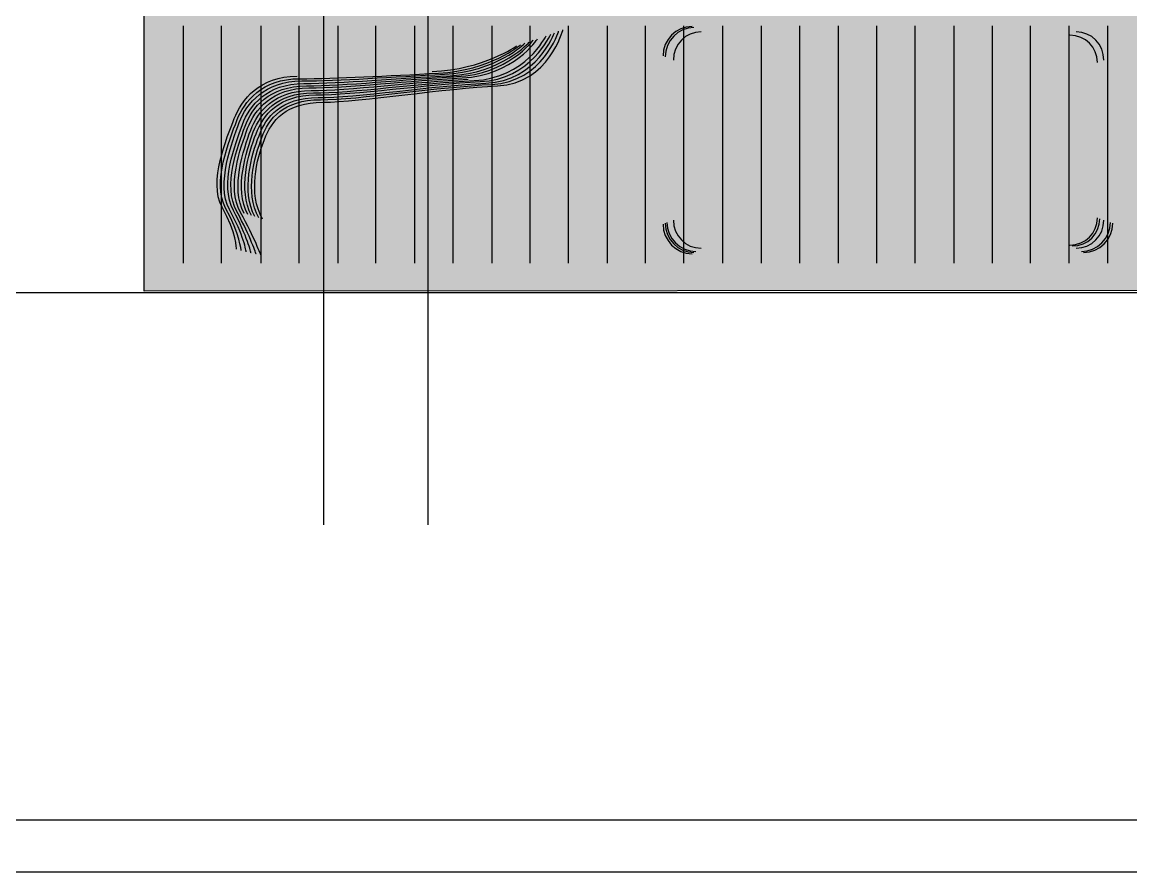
# Model space of a CAD drawing. Header units: millimetres. Extents: x 1111 to 1333, y -447 to -319.
# Drawn here: x 1291.5543 to 1291.7824, y -439.3184 to -439.1436 of the extents above; entities that cross this region are included whole.
import ezdxf

# ---------------------------------------------------------------- set-up
doc = ezdxf.new("R2010")
doc.units = ezdxf.units.MM

# ---------------------------------------------------------------- blocks, each defined once
blk = doc.blocks.new('scanne')
at = {"transparency": 33554559}
h = blk.add_hatch(color=256, dxfattribs=at)
h.paths.add_polyline_path([(0.08704, 3.7763), (0.14931, 3.78916), (0.16377, 3.80358), (0.40049, 3.8236), (0.41477, 3.83806), (0.54697, 3.83806), (0.55413, 3.83081), (0.77561, 3.83857)], flags=0)
h.paths.add_polyline_path([(0.80813, 3.86343), (0.81265, 3.86343), (1.43411, 3.86343)], flags=0)
h.paths.add_polyline_path([(1.45455, 3.85836, 0.001326), (1.47093, 3.83861)], flags=0)
h.paths.add_polyline_path([(1.47093, 3.83861), (1.69241, 3.83081), (1.69962, 3.83806), (1.83177, 3.83806), (1.84614, 3.8236), (2.08281, 3.80362), (2.09718, 3.78916), (2.15959, 3.77634), (2.15959, 3.77123)], flags=0)
h.paths.add_polyline_path([(2.16018, 3.77114), (2.16045, 3.77114)], flags=0)
h.paths.add_polyline_path([(2.30963, 3.59136, 0.082905), (2.26935, 3.68757)], flags=0)
h.paths.add_polyline_path([(2.3412, 3.39707, 0.003319), (2.33828, 3.41992)], flags=0)
h.paths.add_polyline_path([(2.35557, 3.31582, 0.015065), (2.34959, 3.36431)], flags=0)
h.paths.add_polyline_path([(2.35871, 3.26947, 0.011088), (2.35557, 3.31582)], flags=0)
h.paths.add_polyline_path([(2.35297, 3.23257), (-0.10465, 3.23257)], flags=0)
h.paths.add_polyline_path([(-0.10816, 3.31646, 0.011774), (-0.11058, 3.27034)], flags=0)
h.paths.add_polyline_path([(-0.10241, 3.36714, 0.017176), (-0.10816, 3.31646)], flags=0)
h.paths.add_polyline_path([(-0.09156, 3.42179, 0.003637), (-0.0948, 3.39679)], flags=0)
h.paths.add_polyline_path([(-0.02368, 3.6862, 0.081489), (-0.06309, 3.59127)], flags=0)
h.paths.add_polyline_path([(0.08335, 3.77046, 0.002948), (0.08549, 3.77087)], flags=0)
h = blk.add_hatch(color=256, dxfattribs=at)
h.paths.add_polyline_path([(0.08704, 3.7763), (0.14931, 3.78911), (0.16377, 3.80358), (0.40049, 3.8236), (0.41481, 3.83806), (0.54697, 3.83806), (0.55413, 3.83081), (0.77556, 3.83857)], flags=0)
h.paths.add_polyline_path([(0.80813, 3.86343), (0.81242, 3.86343), (1.43452, 3.86343)], flags=0)
h.paths.add_polyline_path([(1.4546, 3.85836, 0.002334), (1.47093, 3.83861)], flags=0)
h.paths.add_polyline_path([(1.47093, 3.83861), (1.69241, 3.83081), (1.69966, 3.83806), (1.83177, 3.83806), (1.84614, 3.8236), (2.08281, 3.80362), (2.09718, 3.78911), (2.15959, 3.77634), (2.15959, 3.77119)], flags=0)
h.paths.add_polyline_path([(2.16018, 3.7711), (2.16045, 3.7711)], flags=0)
h.paths.add_polyline_path([(2.30735, 3.59209, 0.081748), (2.2678, 3.68748)], flags=0)
h.paths.add_polyline_path([(2.33819, 3.39949, 0.004455), (2.33536, 3.42216)], flags=0)
h.paths.add_polyline_path([(2.35256, 3.31892, 0.013795), (2.34599, 3.36696)], flags=0)
h.paths.add_polyline_path([(2.35579, 3.27298, 0.014331), (2.35256, 3.31892)], flags=0)
h.paths.add_polyline_path([(2.34868, 3.23727), (-0.1005, 3.23727)], flags=0)
h.paths.add_polyline_path([(-0.1052, 3.31947, 0.016798), (-0.1078, 3.27371)], flags=0)
h.paths.add_polyline_path([(-0.0989, 3.36951, 0.013484), (-0.1052, 3.31947)], flags=0)
h.paths.add_polyline_path([(-0.08868, 3.42385, 0.00338), (-0.09174, 3.39903)], flags=0)
h.paths.add_polyline_path([(-0.02199, 3.68624, 0.079192), (-0.06072, 3.59204)], flags=0)
h.paths.add_polyline_path([(0.08558, 3.77082, 0.022003), (0.08344, 3.77041)], flags=0)
h = blk.add_hatch(color=256, dxfattribs=at)
h.paths.add_polyline_path([(0.08704, 3.7763), (0.14931, 3.78911), (0.16377, 3.80362), (0.40049, 3.82365), (0.41477, 3.83811), (0.54697, 3.83811), (0.55408, 3.83081), (0.77556, 3.83852)], flags=0)
h.paths.add_polyline_path([(0.79262, 3.85896, 0.003434), (0.77556, 3.83852)], flags=0)
h.paths.add_polyline_path([(0.80809, 3.86343), (0.81224, 3.86343), (1.43494, 3.86343)], flags=0)
h.paths.add_polyline_path([(1.45455, 3.85836, 0.001326), (1.47093, 3.83861)], flags=0)
h.paths.add_polyline_path([(1.47093, 3.83861), (1.69241, 3.83081), (1.69962, 3.83811), (1.83177, 3.83811), (1.84614, 3.82365), (2.08277, 3.80367), (2.09718, 3.78911), (2.15959, 3.77634), (2.15959, 3.77119)], flags=0)
h.paths.add_polyline_path([(2.30502, 3.59286, 0.080099), (2.26615, 3.68739)], flags=0)
h.paths.add_polyline_path([(2.33513, 3.40195, 0.000529), (2.33244, 3.42444)], flags=0)
h.paths.add_polyline_path([(2.35287, 3.2765, 0.017762), (2.34954, 3.32203)], flags=0)
h.paths.add_polyline_path([(2.34434, 3.24201), (-0.09644, 3.24201)], flags=0)
h.paths.add_polyline_path([(-0.10228, 3.32257, 0.018665), (-0.10506, 3.27723)], flags=0)
h.paths.add_polyline_path([(-0.09539, 3.37189, 0.012848), (-0.10228, 3.32257)], flags=0)
h.paths.add_polyline_path([(-0.0203, 3.68629, 0.077046), (-0.05839, 3.59282)], flags=0)
h = blk.add_hatch(color=256, dxfattribs=at)
h.paths.add_polyline_path([(0.08709, 3.7763), (0.14926, 3.78911), (0.16377, 3.80362), (0.40049, 3.8236), (0.41477, 3.83811), (0.54697, 3.83811), (0.55408, 3.83076), (0.77556, 3.83852)], flags=0)
h.paths.add_polyline_path([(0.80809, 3.86338), (0.81201, 3.86338), (1.43539, 3.86338)], flags=0)
h.paths.add_polyline_path([(1.4546, 3.85836, 0.002352), (1.47097, 3.83861)], flags=0)
h.paths.add_polyline_path([(1.47097, 3.83861), (1.69241, 3.83076), (1.69962, 3.83811), (1.83177, 3.83811), (1.84619, 3.8236), (2.08277, 3.80362), (2.09723, 3.78911), (2.15963, 3.77634), (2.15963, 3.77119)], flags=0)
h.paths.add_polyline_path([(2.30274, 3.59359, 0.078674), (2.2646, 3.68729)], flags=0)
h.paths.add_polyline_path([(2.33207, 3.40437, 0.003031), (2.32952, 3.42672)], flags=0)
h.paths.add_polyline_path([(2.35, 3.28001, 0.021283), (2.34653, 3.32513)], flags=0)
h.paths.add_polyline_path([(2.34006, 3.24671), (-0.09229, 3.24671)], flags=0)
h.paths.add_polyline_path([(-0.09931, 3.32558, 0.023905), (-0.10223, 3.2806)], flags=0)
h.paths.add_polyline_path([(-0.0828, 3.428, 0.001839), (-0.08572, 3.40336)], flags=0)
h.paths.add_polyline_path([(-0.01857, 3.68634, 0.075105), (-0.05602, 3.59355)], flags=0)
h.paths.add_polyline_path([(0.08668, 3.77105, 0.007381), (0.08576, 3.77087)], flags=0)
h = blk.add_hatch(color=256, dxfattribs=at)
h.paths.add_polyline_path([(0.08709, 3.7763), (0.14931, 3.78911), (0.16377, 3.80362), (0.40049, 3.8236), (0.41477, 3.83811), (0.54697, 3.83811), (0.55413, 3.83076), (0.77556, 3.83847)], flags=0)
h.paths.add_polyline_path([(0.80813, 3.86338), (0.81183, 3.86338), (1.43585, 3.86338)], flags=0)
h.paths.add_polyline_path([(1.4546, 3.85832, 0.002373), (1.47097, 3.83861)], flags=0)
h.paths.add_polyline_path([(1.47097, 3.83861), (1.69245, 3.83076), (1.69962, 3.83811), (1.83177, 3.83811), (1.84619, 3.8236), (2.08277, 3.80362), (2.09723, 3.78911), (2.15963, 3.7763), (2.15963, 3.77114)], flags=0)
h.paths.add_polyline_path([(2.30046, 3.59437, 0.077016), (2.26305, 3.6872)], flags=0)
h.paths.add_polyline_path([(2.32906, 3.40678, 0.001873), (2.32664, 3.429)], flags=0)
h.paths.add_polyline_path([(2.34708, 3.28352, 0.02572), (2.34357, 3.32823)], flags=0)
h.paths.add_polyline_path([(2.33577, 3.25141), (-0.08814, 3.25141)], flags=0)
h.paths.add_polyline_path([(-0.09639, 3.32859, 0.025156), (-0.09949, 3.28407)], flags=0)
h.paths.add_polyline_path([(-0.08266, 3.4056, 0.021711), (-0.08832, 3.37663)], flags=0)
h.paths.add_polyline_path([(-0.07988, 3.4301, 0.000981), (-0.08266, 3.4056)], flags=0)
h.paths.add_polyline_path([(-0.01688, 3.68638, 0.073096), (-0.05365, 3.59428)], flags=0)
h = blk.add_hatch(color=256, dxfattribs=at)
h.paths.add_polyline_path([(0.08709, 3.7763), (0.14926, 3.78911), (0.16377, 3.80362), (0.40049, 3.8236), (0.41477, 3.83811), (0.54697, 3.83811), (0.55408, 3.83076), (0.77556, 3.83847)], flags=0)
h.paths.add_polyline_path([(0.80809, 3.86338), (0.8116, 3.86338), (1.43626, 3.86338)], flags=0)
h.paths.add_polyline_path([(1.4546, 3.85836, 0.003227), (1.47097, 3.83866)], flags=0)
h.paths.add_polyline_path([(1.47097, 3.83866), (1.69241, 3.83076), (1.69962, 3.83811), (1.83177, 3.83811), (1.84623, 3.8236), (2.08277, 3.80367), (2.09723, 3.78911), (2.15963, 3.77634), (2.15963, 3.77114)], flags=0)
h.paths.add_polyline_path([(2.32601, 3.40925, 0.001534), (2.32368, 3.43128)], flags=0)
h.paths.add_polyline_path([(2.33166, 3.37759, 0.012734), (2.32601, 3.40925)], flags=0)
h.paths.add_polyline_path([(2.34421, 3.28708, 0.028862), (2.34056, 3.33133)], flags=0)
h.paths.add_polyline_path([(2.33143, 3.25615), (-0.08403, 3.25615)], flags=0)
h.paths.add_polyline_path([(-0.09347, 3.33165, 0.027981), (-0.09671, 3.28749)], flags=0)
h.paths.add_polyline_path([(-0.07965, 3.40779, 0.011889), (-0.08485, 3.379)], flags=0)
h.paths.add_polyline_path([(-0.07696, 3.43219, 0.0013), (-0.07965, 3.40779)], flags=0)
h.paths.add_polyline_path([(-0.01524, 3.68647, 0.071067), (-0.05128, 3.59505)], flags=0)
h = blk.add_hatch(color=256, dxfattribs=at)
h.paths.add_polyline_path([(0.08709, 3.7763), (0.14926, 3.78911), (0.16377, 3.80362), (0.40049, 3.8236), (0.41477, 3.83811), (0.54697, 3.83811), (0.55408, 3.83076), (0.77556, 3.83843)], flags=0)
h.paths.add_polyline_path([(0.80809, 3.86338), (0.81137, 3.86338), (1.43667, 3.86338)], flags=0)
h.paths.add_polyline_path([(1.47097, 3.83866), (1.69241, 3.83076), (1.69962, 3.83811), (1.83177, 3.83811), (1.84623, 3.8236), (2.08277, 3.80362), (2.09723, 3.78911), (2.15963, 3.7763), (2.15963, 3.77114)], flags=0)
h.paths.add_polyline_path([(2.16018, 3.77091), (2.16045, 3.77091)], flags=0)
h.paths.add_polyline_path([(2.32295, 3.41171, 0.002484), (2.32076, 3.43352)], flags=0)
h.paths.add_polyline_path([(2.3281, 3.38023, 0.005705), (2.32295, 3.41171)], flags=0)
h.paths.add_polyline_path([(2.34129, 3.29059, 0.032264), (2.33755, 3.33443)], flags=0)
h.paths.add_polyline_path([(2.32715, 3.26085), (-0.07992, 3.26085)], flags=0)
h.paths.add_polyline_path([(-0.09051, 3.33466, 0.030858), (-0.09397, 3.29091)], flags=0)
h.paths.add_polyline_path([(-0.07659, 3.40998, 0.008588), (-0.08129, 3.38137)], flags=0)
h.paths.add_polyline_path([(-0.07404, 3.43429, 0.00161), (-0.07659, 3.40998)], flags=0)
h.paths.add_polyline_path([(-0.01355, 3.68652, 0.069124), (-0.0489, 3.59578)], flags=0)
h = blk.add_hatch(color=256, dxfattribs=at)
h.paths.add_polyline_path([(0.08711, 3.7763), (0.14929, 3.78911), (0.16375, 3.80362), (0.40051, 3.8236), (0.41475, 3.83811), (0.54695, 3.83811), (0.55407, 3.83072), (0.77554, 3.83843)], flags=0)
h.paths.add_polyline_path([(0.80807, 3.86338), (0.81117, 3.86338), (1.43711, 3.86338)], flags=0)
h.paths.add_polyline_path([(1.45458, 3.85836, 0.003245), (1.471, 3.83866)], flags=0)
h.paths.add_polyline_path([(1.471, 3.83866), (1.69243, 3.83072), (1.6996, 3.83811), (1.83175, 3.83811), (1.84622, 3.8236), (2.08275, 3.80367), (2.09725, 3.78911), (2.15962, 3.7763), (2.15962, 3.77114)], flags=0)
h.paths.add_polyline_path([(2.31787, 3.4358, 0.00004), (2.31992, 3.41417)], flags=0)
h.paths.add_polyline_path([(2.32448, 3.38288, 0.002563), (2.31992, 3.41417)], flags=0)
h.paths.add_polyline_path([(2.3384, 3.29411, 0.034857), (2.33456, 3.33754)], flags=0)
h.paths.add_polyline_path([(2.32284, 3.26559), (-0.07579, 3.26559)], flags=0)
h.paths.add_polyline_path([(-0.08761, 3.33772, 0.033112), (-0.09116, 3.29438)], flags=0)
h.paths.add_polyline_path([(-0.0736, 3.41221, 0.001771), (-0.0778, 3.38375)], flags=0)
h.paths.add_polyline_path([(-0.0736, 3.41221, 0.003225), (-0.07114, 3.43635)], flags=0)
h = blk.add_hatch(color=256, dxfattribs=at)
h.paths.add_polyline_path([(0.08713, 3.7763), (0.14926, 3.78911), (0.16377, 3.80367), (0.40048, 3.8236), (0.41476, 3.83811), (0.54696, 3.83811), (0.55403, 3.83076), (0.77551, 3.83843)], flags=0)
h.paths.add_polyline_path([(0.80808, 3.86334), (0.811, 3.86334), (1.43758, 3.86334)], flags=0)
h.paths.add_polyline_path([(1.45459, 3.85836, 0.003269), (1.47102, 3.8387)], flags=0)
h.paths.add_polyline_path([(1.47102, 3.8387), (1.6924, 3.83076), (1.69956, 3.83811), (1.83172, 3.83811), (1.84623, 3.8236), (2.08276, 3.80367), (2.09727, 3.78911), (2.15967, 3.7763), (2.15967, 3.77114)], flags=0)
h.paths.add_polyline_path([(2.16018, 3.77087), (2.16045, 3.77087)], flags=0)
h.paths.add_polyline_path([(2.31492, 3.43808, 0.003036), (2.31688, 3.41655)], flags=0)
h.paths.add_polyline_path([(2.31688, 3.41655, 0.002787), (2.32094, 3.38557)], flags=0)
h.paths.add_polyline_path([(2.33549, 3.29762, 0.040944), (2.33152, 3.34064)], flags=0)
h.paths.add_polyline_path([(2.31852, 3.27029), (-0.07167, 3.27029)], flags=0)
h.paths.add_polyline_path([(-0.08467, 3.34077, 0.037502), (-0.08841, 3.2978)], flags=0)
h.paths.add_polyline_path([(-0.07432, 3.38612, 0.001607), (-0.07053, 3.41436)], flags=0)
h.paths.add_polyline_path([(-0.07053, 3.41436, 0.000763), (-0.0682, 3.43844)], flags=0)
h = blk.add_hatch(color=256, dxfattribs=at)
h.paths.add_polyline_path([(0.08711, 3.7763), (0.14925, 3.78911), (0.16375, 3.80362), (0.40051, 3.8236), (0.41475, 3.83811), (0.54695, 3.83811), (0.55407, 3.83072), (0.7755, 3.83843)], flags=0)
h.paths.add_polyline_path([(0.80807, 3.86338), (0.81081, 3.86338), (1.43797, 3.86338)], flags=0)
h.paths.add_polyline_path([(1.471, 3.8387), (1.69243, 3.83072), (1.6996, 3.83811), (1.83175, 3.83811), (1.84626, 3.8236), (2.08275, 3.80367), (2.09725, 3.78911), (2.15966, 3.7763), (2.15966, 3.7711)], flags=0)
h.paths.add_polyline_path([(2.16021, 3.77082), (2.16048, 3.77082)], flags=0)
h.paths.add_polyline_path([(2.31198, 3.44036, 0.000313), (2.31381, 3.41901)], flags=0)
h.paths.add_polyline_path([(2.31381, 3.41901, 0.004229), (2.31736, 3.38822)], flags=0)
h.paths.add_polyline_path([(2.33256, 3.30118, 0.043981), (2.32854, 3.34374)], flags=0)
h.paths.add_polyline_path([(2.31426, 3.27504), (-0.06758, 3.27504)], flags=0)
h.paths.add_polyline_path([(-0.08172, 3.34383, 0.039483), (-0.08564, 3.30127)], flags=0)
h.paths.add_polyline_path([(-0.07077, 3.38849, 0.030095), (-0.08172, 3.34383)], flags=0)
h.paths.add_polyline_path([(-0.07077, 3.38849, 0.002347), (-0.06749, 3.41659)], flags=0)
h.paths.add_polyline_path([(-0.06749, 3.41659, 0.003621), (-0.0653, 3.44054)], flags=0)
h = blk.add_hatch(color=256, dxfattribs=at)
h.paths.add_polyline_path([(2.30991, 3.27974), (-0.06345, 3.27974)], flags=0)
h.paths.add_polyline_path([(-0.07878, 3.34685, 0.044106), (-0.08288, 3.30469)], flags=0)
h.paths.add_polyline_path([(-0.06728, 3.39087, 0.005321), (-0.06236, 3.44265)], flags=0)
h.paths.add_polyline_path([(0.08714, 3.7711), (0.08714, 3.7763), (0.14922, 3.78912), (0.16378, 3.80367), (0.40049, 3.82361), (0.41477, 3.83811), (0.54697, 3.83811), (0.55404, 3.83072), (0.77552, 3.83839)], flags=0)
h.paths.add_polyline_path([(0.80809, 3.86334), (1.43841, 3.86334)], flags=0)
h.paths.add_polyline_path([(1.47102, 3.83871), (1.69241, 3.83072), (1.69957, 3.83811), (1.83173, 3.83811), (1.84624, 3.82361), (2.08273, 3.80367), (2.09723, 3.78912), (2.15964, 3.7763), (2.15964, 3.7711)], flags=0)
h.paths.add_polyline_path([(2.16019, 3.77083), (2.16046, 3.77083)], flags=0)
h.paths.add_polyline_path([(2.30909, 3.44265, 0.007912), (2.31374, 3.39087)], flags=0)
h.paths.add_polyline_path([(2.32551, 3.34685, 0.035966), (2.31374, 3.39087)], flags=0)
h = blk.add_hatch(color=256, dxfattribs=at)
h.paths.add_polyline_path([(2.30578, 3.32457, 0.415121), (2.29962, 3.33077)], flags=0)
h.paths.add_polyline_path([(2.29962, 3.33077), (2.21651, 3.33077)], flags=0)
h.paths.add_polyline_path([(2.21651, 3.33077, 0.417578), (2.21026, 3.32457)], flags=0)
h.paths.add_polyline_path([(2.21026, 3.32457), (2.21026, 3.28903)], flags=0)
h.paths.add_polyline_path([(2.21026, 3.28903, 0.41633), (2.21651, 3.28288)], flags=0)
h.paths.add_polyline_path([(2.21651, 3.28288), (2.29962, 3.28288)], flags=0)
h.paths.add_polyline_path([(2.29962, 3.28288, 0.413892), (2.30578, 3.28903)], flags=0)
for points in [[(2.21071, 3.32439), (2.21071, 3.28922), (2.21071, 3.28922, 0.413892), (2.21687, 3.28306), (2.21687, 3.28306), (2.29921, 3.28306), (2.29921, 3.28306, 0.415418), (2.30533, 3.28922), (2.30533, 3.28922), (2.30533, 3.32439), (2.30533, 3.32439, 0.418207), (2.29921, 3.33055), (2.29921, 3.33055), (2.21687, 3.33055), (2.21687, 3.33055, 0.416678)], [(2.21116, 3.32421), (2.21116, 3.28932), (2.21116, 3.28932, 0.418207), (2.21732, 3.2832), (2.21732, 3.2832), (2.2988, 3.2832), (2.2988, 3.2832, 0.41698), (2.30491, 3.28932), (2.30491, 3.28932), (2.30491, 3.32421), (2.30491, 3.32421, 0.415433), (2.2988, 3.33037), (2.2988, 3.33037), (2.21732, 3.33037), (2.21732, 3.33037, 0.416678)], [(2.21285, 3.32359), (2.21285, 3.29006), (2.21285, 3.29006, 0.41409), (2.21874, 3.28413), (2.21874, 3.28413), (2.29734, 3.28413), (2.29734, 3.28413, 0.416979), (2.30322, 3.29006), (2.30322, 3.29006), (2.30322, 3.32359), (2.30322, 3.32359, 0.412791), (2.29734, 3.32947), (2.29734, 3.32947), (2.21874, 3.32947), (2.21874, 3.32947, 0.409887)], [(2.2133, 3.32341), (2.2133, 3.29016), (2.2133, 3.29016, 0.414712), (2.21909, 3.28432), (2.21909, 3.28432), (2.29687, 3.28432), (2.29687, 3.28432, 0.420245), (2.30276, 3.29016), (2.30276, 3.29016), (2.30276, 3.32341), (2.30276, 3.32341, 0.42315), (2.29687, 3.32925), (2.29687, 3.32925), (2.21909, 3.32925), (2.21909, 3.32925, 0.417642)], [(2.21419, 3.3231), (2.21419, 3.29044), (2.21419, 3.29044, 0.414013), (2.21989, 3.28474), (2.21989, 3.28474), (2.29617, 3.28474), (2.29617, 3.28474, 0.414013), (2.30187, 3.29044), (2.30187, 3.29044), (2.30187, 3.3231), (2.30187, 3.3231, 0.415345), (2.29617, 3.32885), (2.29617, 3.32885), (2.21989, 3.32885), (2.21989, 3.32885, 0.415345)]]:
    blk.add_hatch(color=256, dxfattribs=at).paths.add_polyline_path(points)
h = blk.add_hatch(color=256, dxfattribs=at)
h.paths.add_polyline_path([(2.21161, 3.32412), (2.21161, 3.28949)], flags=0)
h.paths.add_polyline_path([(2.21758, 3.28343), (2.29847, 3.28343)], flags=0)
h.paths.add_polyline_path([(2.29847, 3.28343, 0.411654), (2.30453, 3.28949)], flags=0)
h.paths.add_polyline_path([(2.30453, 3.28949), (2.30453, 3.32412)], flags=0)
h.paths.add_polyline_path([(2.30453, 3.32412, 0.410368), (2.29847, 3.33014)], flags=0)
h.paths.add_polyline_path([(2.29847, 3.33014), (2.21758, 3.33014)], flags=0)
h = blk.add_hatch(color=256, dxfattribs=at)
h.paths.add_polyline_path([(2.21205, 3.3239), (2.21205, 3.28968)], flags=0)
h.paths.add_polyline_path([(2.21798, 3.28366), (2.29813, 3.28366)], flags=0)
h.paths.add_polyline_path([(2.30411, 3.28968), (2.30411, 3.3239)], flags=0)
h.paths.add_polyline_path([(2.30411, 3.3239, 0.413488), (2.29813, 3.32992)], flags=0)
h.paths.add_polyline_path([(2.29813, 3.32992), (2.21798, 3.32992)], flags=0)
h = blk.add_hatch(color=256, dxfattribs=at)
h.paths.add_polyline_path([(2.19102, 3.32947), (2.11183, 3.32947), (2.11183, 3.28147), (2.13487, 3.28147)], flags=0)
h.paths.add_polyline_path([(2.12921, 3.29055, 0.033876), (2.13487, 3.28147)], flags=0)
h = blk.add_hatch(color=256, dxfattribs=at)
h.paths.add_polyline_path([(2.19014, 3.32919), (2.11227, 3.32905), (2.11227, 3.2817), (2.1339, 3.2817)], flags=0)
h.paths.add_polyline_path([(2.12847, 3.29078, 0.026197), (2.1339, 3.2817)], flags=0)
h = blk.add_hatch(color=256, dxfattribs=at)
h.paths.add_polyline_path([(2.18926, 3.32886), (2.11253, 3.32859), (2.11253, 3.28201), (2.13292, 3.28201)], flags=0)
h.paths.add_polyline_path([(2.12763, 3.29105, 0.019266), (2.13292, 3.28201)], flags=0)
h = blk.add_hatch(color=256, dxfattribs=at)
h.paths.add_polyline_path([(2.18851, 3.32858), (2.11288, 3.32812), (2.11297, 3.28228), (2.13186, 3.28228)], flags=0)
h.paths.add_polyline_path([(2.12698, 3.29126, 0.009304), (2.13186, 3.28228)], flags=0)
h = blk.add_hatch(color=256, dxfattribs=at)
h.paths.add_polyline_path([(2.18754, 3.32821), (2.11313, 3.32771), (2.11341, 3.2825), (2.13097, 3.2825)], flags=0)
h.paths.add_polyline_path([(2.13097, 3.2825, 0.006082), (2.12618, 3.29149)], flags=0)
h = blk.add_hatch(color=256, dxfattribs=at)
h.paths.add_polyline_path([(2.17151, 3.31931, 0.244405), (2.18665, 3.32798)], flags=0)
h.paths.add_polyline_path([(2.18665, 3.32798), (2.11357, 3.32725), (2.1138, 3.28277), (2.12981, 3.28277)], flags=0)
h.paths.add_polyline_path([(2.12981, 3.28277, 0.022191), (2.12543, 3.29171)], flags=0)
h = blk.add_hatch(color=256, dxfattribs=at)
h.paths.add_polyline_path([(2.21241, 3.32376), (2.21241, 3.28982)], flags=0)
h.paths.add_polyline_path([(2.21839, 3.28389), (2.29767, 3.28389)], flags=0)
h.paths.add_polyline_path([(2.30365, 3.28982), (2.30365, 3.32376)], flags=0)
h.paths.add_polyline_path([(2.30365, 3.32376, 0.412214), (2.29767, 3.32974)], flags=0)
h.paths.add_polyline_path([(2.29767, 3.32974), (2.21839, 3.32974)], flags=0)
h.paths.add_polyline_path([(2.21839, 3.32974, 0.412214), (2.21241, 3.32376)], flags=0)
h = blk.add_hatch(color=256, dxfattribs=at)
h.paths.add_polyline_path([(2.21464, 3.32296), (2.21464, 3.29062)], flags=0)
h.paths.add_polyline_path([(2.21464, 3.29062, 0.417294), (2.22034, 3.28501)], flags=0)
h.paths.add_polyline_path([(2.22034, 3.28501), (2.29575, 3.28501)], flags=0)
h.paths.add_polyline_path([(2.30145, 3.29062), (2.30145, 3.32296)], flags=0)
h.paths.add_polyline_path([(2.30145, 3.32296, 0.421699), (2.29575, 3.32862)], flags=0)
h.paths.add_polyline_path([(2.29575, 3.32862), (2.22034, 3.32862)], flags=0)
h.paths.add_polyline_path([(2.22034, 3.32862, 0.415653), (2.21464, 3.32296)], flags=0)
h = blk.add_hatch(color=256, dxfattribs=at)
h.paths.add_polyline_path([(2.29527, 3.32835), (2.22059, 3.32835)], flags=0)
h.paths.add_polyline_path([(2.22059, 3.32835, 0.411899), (2.21503, 3.32278)], flags=0)
h.paths.add_polyline_path([(2.21503, 3.32278), (2.21503, 3.2908)], flags=0)
h.paths.add_polyline_path([(2.21503, 3.2908, 0.410194), (2.22059, 3.28519)], flags=0)
h.paths.add_polyline_path([(2.22059, 3.28519), (2.29527, 3.28519)], flags=0)
h = blk.add_hatch(color=256, dxfattribs=at)
h.paths.add_polyline_path([(2.18149, 3.32617), (2.11566, 3.32466), (2.11616, 3.28438), (2.12387, 3.28438)], flags=0)
h.paths.add_polyline_path([(2.13633, 3.31992, 0.010925), (2.16411, 3.32088)], flags=0)
h = blk.add_hatch(color=256, dxfattribs=at)
h.paths.add_polyline_path([(2.14041, 3.28883, 0.41261), (2.15592, 3.30425)], flags=0)
h.paths.add_polyline_path([(2.12499, 3.30425, 0.412724), (2.14041, 3.28883)], flags=0)
h.paths.add_polyline_path([(2.14041, 3.31972, 0.412111), (2.12499, 3.30425)], flags=0)
h.paths.add_polyline_path([(2.15592, 3.30425, 0.412004), (2.14041, 3.31972)], flags=0)
h = blk.add_hatch(color=256, dxfattribs=at)
h.paths.add_polyline_path([(2.18835, 3.28883, 0.414941), (2.20377, 3.30425)], flags=0)
h.paths.add_polyline_path([(2.17289, 3.30425, 0.414327), (2.18835, 3.28883)], flags=0)
h.paths.add_polyline_path([(2.18835, 3.31972, 0.413717), (2.17289, 3.30425)], flags=0)
h.paths.add_polyline_path([(2.20377, 3.30425, 0.414327), (2.18835, 3.31972)], flags=0)
h = blk.add_hatch(color=256, dxfattribs=at)
h.paths.add_polyline_path([(2.23628, 3.28883, 0.412724), (2.2517, 3.30425)], flags=0)
h.paths.add_polyline_path([(2.22077, 3.30425, 0.413714), (2.23628, 3.28883)], flags=0)
h.paths.add_polyline_path([(2.23628, 3.31972, 0.413107), (2.22077, 3.30425)], flags=0)
h.paths.add_polyline_path([(2.2517, 3.30425, 0.412111), (2.23628, 3.31972)], flags=0)
h = blk.add_hatch(color=256, dxfattribs=at)
h.paths.add_polyline_path([(2.28413, 3.28883, 0.414941), (2.29955, 3.30425)], flags=0)
h.paths.add_polyline_path([(2.26871, 3.30425, 0.412724), (2.28413, 3.28883)], flags=0)
h.paths.add_polyline_path([(2.28413, 3.31972, 0.412111), (2.26871, 3.30425)], flags=0)
h.paths.add_polyline_path([(2.29955, 3.30425, 0.414327), (2.28413, 3.31972)], flags=0)
at = {"lineweight": -3}
for points in [[(2.1418, 3.22763), (2.1418, 3.3597)], [(2.16332, 3.22763), (2.16332, 3.35094)], [(2.11288, 3.33027), (2.11288, 3.28151)], [(2.12073, 3.33027), (2.12073, 3.28151)], [(2.12885, 3.33027), (2.12885, 3.28151)], [(2.1367, 3.33027), (2.1367, 3.28151)], [(2.14468, 3.33027), (2.14468, 3.28151)], [(2.15244, 3.33027), (2.15244, 3.28151)], [(2.16046, 3.33027), (2.16046, 3.28151)], [(2.1684, 3.33027), (2.1684, 3.28151)], [(2.17638, 3.33027), (2.17638, 3.28151)], [(2.18419, 3.33027), (2.18419, 3.28151)], [(2.19208, 3.33027), (2.19208, 3.28151)], [(2.20015, 3.33027), (2.20015, 3.28151)], [(2.20795, 3.33027), (2.20795, 3.28151)], [(2.21585, 3.33027), (2.21585, 3.28151)], [(2.22387, 3.33027), (2.22387, 3.28151)], [(2.23177, 3.33027), (2.23177, 3.28151)], [(2.23966, 3.33027), (2.23966, 3.28151)], [(2.24764, 3.33027), (2.24764, 3.28151)], [(2.25553, 3.33027), (2.25553, 3.28151)], [(2.26343, 3.33027), (2.26343, 3.28151)], [(2.27141, 3.33027), (2.27141, 3.28151)], [(2.2793, 3.33027), (2.2793, 3.28151)], [(2.28715, 3.33027), (2.28715, 3.28151)], [(2.29508, 3.33027), (2.29508, 3.28151)], [(2.30302, 3.33027), (2.30302, 3.28151)], [(2.41032, 3.17352), (2.41032, 3.27502), (2.41032, 3.27539), (2.07069, 3.27539), (1.96668, 3.22548), (0.27906, 3.22548), (0.1755, 3.27539), (-0.16413, 3.27539)], [(2.0707, 3.16699), (2.39719, 3.16699)], [(-0.14729, 3.15628), (2.39312, 3.15628)]]:
    blk.add_lwpolyline(points, dxfattribs=at)
blk.add_lwpolyline([(2.32423, 3.27587), (2.10485, 3.27574), (2.10485, 3.33741), (2.32423, 3.33741)], close=True, dxfattribs=at)
for points in [[(2.21758, 3.33014), (2.2143, 3.33014), (2.21161, 3.3274), (2.21161, 3.32412)], [(2.21798, 3.32992), (2.21474, 3.32992), (2.21205, 3.32723), (2.21205, 3.3239)], [(2.17026, 3.31958), (2.18085, 3.32003), (2.18577, 3.3276), (2.18577, 3.3276)], [(2.17276, 3.31904), (2.1833, 3.3195), (2.18754, 3.32821), (2.18754, 3.32821)], [(2.17396, 3.31882), (2.18441, 3.31923), (2.18851, 3.32858), (2.18851, 3.32858)], [(2.17517, 3.31851), (2.18575, 3.31896), (2.18926, 3.32886), (2.18926, 3.32886)], [(2.17637, 3.31824), (2.1869, 3.31874), (2.19014, 3.32919), (2.19014, 3.32919)], [(2.17757, 3.31792), (2.1881, 3.31843), (2.19102, 3.32947), (2.19102, 3.32947)], [(2.21945, 3.32907), (2.21626, 3.32907), (2.21375, 3.32647), (2.21375, 3.32323)], [(2.30097, 3.32278), (2.30097, 3.32588), (2.29851, 3.32835), (2.29527, 3.32835)], [(2.30229, 3.32323), (2.30229, 3.32647), (2.29978, 3.32907), (2.29659, 3.32907)], [(2.16411, 3.32088), (2.17474, 3.32133), (2.18149, 3.32617), (2.18149, 3.32617)], [(2.16545, 3.32056), (2.17595, 3.32106), (2.18229, 3.3264), (2.18229, 3.3264)], [(2.16665, 3.32033), (2.17719, 3.32083), (2.18321, 3.32672), (2.18321, 3.32672)], [(2.16781, 3.32002), (2.17844, 3.32057), (2.1841, 3.32696), (2.1841, 3.32696)], [(2.1691, 3.31984), (2.17964, 3.3203), (2.18489, 3.32733), (2.18489, 3.32733)], [(2.12342, 3.3112), (2.12483, 3.31508), (2.12866, 3.31992), (2.13633, 3.31992)], [(2.12394, 3.31084), (2.12536, 3.31468), (2.12919, 3.31942), (2.13685, 3.31942)], [(2.12441, 3.31043), (2.12596, 3.31431), (2.12966, 3.31896), (2.13728, 3.31896)], [(2.12511, 3.31003), (2.12653, 3.31386), (2.13009, 3.31843), (2.13775, 3.31843)], [(2.13685, 3.31942), (2.14452, 3.31942), (2.15487, 3.32001), (2.16545, 3.32056)], [(2.13728, 3.31896), (2.14494, 3.31896), (2.15612, 3.31983), (2.16665, 3.32033)], [(2.13775, 3.31843), (2.14541, 3.31843), (2.15728, 3.31957), (2.16781, 3.32002)], [(2.13827, 3.31793), (2.14584, 3.31793), (2.15852, 3.3193), (2.1691, 3.31984)], [(2.13874, 3.31752), (2.14645, 3.31752), (2.15977, 3.31907), (2.17026, 3.31958)], [(2.13926, 3.31698), (2.14674, 3.31698), (2.16102, 3.31881), (2.17151, 3.31931)], [(2.13968, 3.31649), (2.14735, 3.31649), (2.16222, 3.31854), (2.17276, 3.31904)], [(2.14016, 3.31608), (2.14782, 3.31608), (2.16338, 3.31827), (2.17396, 3.31882)], [(2.14068, 3.31554), (2.14825, 3.31554), (2.16467, 3.31796), (2.17517, 3.31851)], [(2.12563, 3.30963), (2.12704, 3.3135), (2.13056, 3.31793), (2.13827, 3.31793)], [(2.12615, 3.30922), (2.12761, 3.31305), (2.13117, 3.31752), (2.13874, 3.31752)], [(2.1268, 3.30886), (2.12822, 3.31265), (2.1315, 3.31698), (2.13926, 3.31698)], [(2.12732, 3.3085), (2.12883, 3.31229), (2.13202, 3.31649), (2.13968, 3.31649)], [(2.14115, 3.31509), (2.14877, 3.31509), (2.16583, 3.31778), (2.17637, 3.31824)], [(2.14166, 3.31459), (2.14924, 3.31459), (2.16707, 3.31751), (2.17757, 3.31792)], [(2.12789, 3.3081), (2.12935, 3.31193), (2.1325, 3.31608), (2.14016, 3.31608)], [(2.1285, 3.3077), (2.12987, 3.31148), (2.13297, 3.31554), (2.14068, 3.31554)], [(2.12911, 3.30734), (2.13043, 3.31117), (2.13349, 3.31509), (2.14115, 3.31509)], [(2.12962, 3.30693), (2.13108, 3.31076), (2.134, 3.31459), (2.14166, 3.31459)], [(2.12091, 3.293), (2.11803, 3.29829), (2.12187, 3.30724), (2.12342, 3.3112)], [(2.12162, 3.29278), (2.11883, 3.29812), (2.12239, 3.30674), (2.12394, 3.31084)], [(2.1224, 3.29251), (2.11958, 3.29784), (2.12304, 3.30637), (2.12441, 3.31043)], [(2.12324, 3.29233), (2.12028, 3.29758), (2.12365, 3.30602), (2.12511, 3.31003)], [(2.12394, 3.29211), (2.12098, 3.2974), (2.12417, 3.30566), (2.12563, 3.30963)], [(2.12469, 3.29188), (2.12177, 3.29718), (2.12469, 3.30525), (2.12615, 3.30922)], [(2.12543, 3.29171), (2.12261, 3.297), (2.1253, 3.30485), (2.1268, 3.30886)], [(2.12618, 3.29149), (2.12331, 3.29678), (2.12591, 3.30444), (2.12732, 3.3085)], [(2.12698, 3.29126), (2.1241, 3.29651), (2.12634, 3.30404), (2.12789, 3.3081)], [(2.12763, 3.29105), (2.1248, 3.29629), (2.12695, 3.30368), (2.1285, 3.3077)], [(2.12847, 3.29078), (2.12555, 3.29607), (2.12751, 3.30328), (2.12911, 3.30734)], [(2.12921, 3.29055), (2.12625, 3.29589), (2.12802, 3.30292), (2.12962, 3.30693)], [(2.12387, 3.28438), (2.12387, 3.28438), (2.12387, 3.28767), (2.12091, 3.293)], [(2.12481, 3.28407), (2.12481, 3.28407), (2.12458, 3.28749), (2.12162, 3.29278)], [(2.12587, 3.28379), (2.12587, 3.28379), (2.12537, 3.28726), (2.1224, 3.29251)], [(2.12685, 3.28357), (2.12685, 3.28357), (2.12607, 3.28704), (2.12324, 3.29233)], [(2.12791, 3.2833), (2.12791, 3.2833), (2.12677, 3.28682), (2.12394, 3.29211)], [(2.12893, 3.28303), (2.12893, 3.28303), (2.12761, 3.28664), (2.12469, 3.29188)], [(2.21161, 3.28949), (2.21161, 3.28616), (2.2143, 3.28343), (2.21758, 3.28343)], [(2.21205, 3.28968), (2.21205, 3.2864), (2.21474, 3.28366), (2.21798, 3.28366)], [(2.21241, 3.28982), (2.21241, 3.28663), (2.2151, 3.28389), (2.21839, 3.28389)], [(2.21375, 3.29034), (2.21375, 3.28715), (2.21626, 3.28455), (2.21945, 3.28455)], [(2.29527, 3.28519), (2.29851, 3.28519), (2.30097, 3.2877), (2.30097, 3.2908)], [(2.29575, 3.28501), (2.29903, 3.28501), (2.30145, 3.28751), (2.30145, 3.29062)], [(2.29659, 3.28455), (2.29978, 3.28455), (2.30229, 3.28715), (2.30229, 3.29034)], [(2.29767, 3.28389), (2.30096, 3.28389), (2.30365, 3.28663), (2.30365, 3.28982)], [(2.29813, 3.28366), (2.30142, 3.28366), (2.30411, 3.2864), (2.30411, 3.28968)]]:
    blk.add_open_spline(points, degree=3, dxfattribs=at)
at = {"lineweight": -3, "transparency": 33554559}
for points in [[(2.32423, 3.27587), (2.10485, 3.27574), (2.32423, 3.33741), (2.10485, 3.33741)], [(2.18577, 3.3276), (2.11397, 3.32683), (2.12893, 3.28303), (2.11424, 3.28303)], [(2.18489, 3.32733), (2.11432, 3.32646), (2.12791, 3.2833), (2.11459, 3.2833)], [(2.1841, 3.32696), (2.11458, 3.326), (2.12685, 3.28357), (2.11503, 3.28357)], [(2.18321, 3.32672), (2.11501, 3.32553), (2.12587, 3.28379), (2.11529, 3.28379)], [(2.18229, 3.3264), (2.11527, 3.32512), (2.12481, 3.28407), (2.11573, 3.28407)]]:
    blk.add_solid(points, dxfattribs=at)

msp = doc.modelspace()

# ---------------------------------------------------------------- block references
msp.add_blockref('scanne', (1289.47453, -442.47464))

doc.saveas('drawing.dxf')
